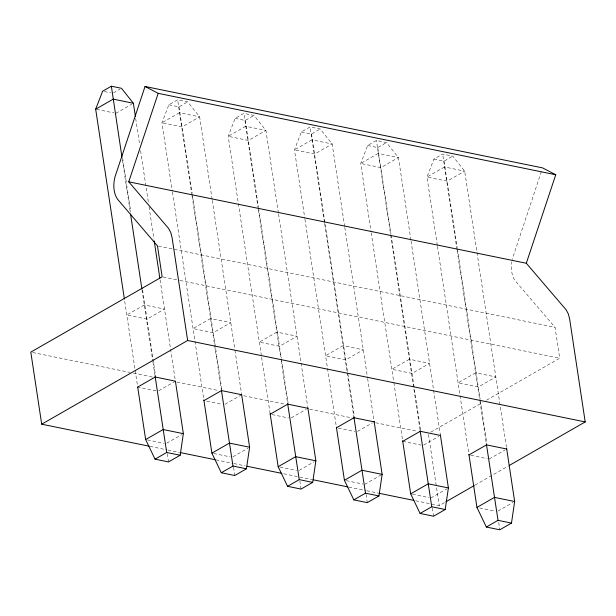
<?xml version="1.0" encoding="UTF-8"?>
<svg xmlns="http://www.w3.org/2000/svg" width="616" height="616" viewBox="0 0 616 616"><rect width="100%" height="100%" fill="white"/><g stroke="black" fill="none" stroke-linecap="round" stroke-linejoin="round"><path stroke-width="0.46" stroke-dasharray="3.08 2.31" d="M541.379 171.548L513.79 254.608A22.492 14.522 -78.4 0 0 512.296 259.39M212.135 199.445L199.646 116.847L187.726 101.848L177.631 99.784L168.869 104.805L161.939 122.753L172.272 191.106M278.394 213.013L265.904 130.415L253.985 115.423L243.89 113.352L235.135 118.372L228.197 136.321L261.477 356.356M344.66 226.588L332.163 143.99L320.243 128.99L310.148 126.927L301.393 131.947L294.456 149.896L304.797 218.249M410.918 240.155L398.429 157.557L386.509 142.566L376.407 140.494L367.652 145.515L360.714 163.463L371.055 231.824M506.468 447.401L464.687 171.132L452.768 156.133L442.665 154.062L433.91 159.09L426.98 177.038L437.314 245.391M113.506 92.839L119.874 89.189M115.87 113.321L131.716 104.227M168.869 104.805L178.971 106.868L187.726 101.848M235.135 118.372L245.23 120.443L253.985 115.423M301.393 131.947L311.488 134.011L320.243 128.99M367.652 145.515L377.754 147.586L386.509 142.566M433.91 159.09L444.013 161.153L452.768 156.133M158.728 390.721L175.414 381.158M224.994 404.288L241.672 394.725M166.674 443.227L181.681 434.619M291.252 417.864L306.26 409.255M232.933 456.803L247.94 448.194M357.511 431.431L372.526 422.822M299.191 470.37L314.206 461.761M430.853 432.116L482.397 402.564M486.555 400.177L559.705 358.227L555.039 327.335L515.23 280.796A22.492 14.522 -78.4 0 1 511.811 261.854M423.77 445.006L438.785 436.398M364.618 484.422L381.296 474.859M489.196 459.051L505.043 449.965M430.877 497.99L446.723 488.904M415.708 500.793L439.262 505.62L445.099 502.271M475.121 485.054L508.477 465.927M497.974 511.088L512.982 502.479M104.451 91.607L110.872 92.924M96.597 109.371L114.037 112.944M158.412 246.1L555.039 327.335M163.086 276.992L179.102 280.272M180.041 280.465L559.705 358.227M32.687 352.506L129.722 372.38M133.487 373.15L152.329 377.015M176.823 382.028L218.272 390.521M243.713 395.726L285.162 404.219M309.656 409.232L352.052 417.918M375.606 422.745L417.055 431.231M156.064 390.821L137.699 387.064L124.532 300.007M206.714 401.201L222.322 404.396M272.056 414.583L288.581 417.964M338.315 428.151L354.839 431.539M402.741 441.349L421.105 445.106M470.84 455.293L487.364 458.681M147.478 439.947L164.002 443.327M213.737 453.515L230.261 456.903M279.995 467.09L296.519 470.47M346.261 480.657L362.786 484.045M412.52 494.232L429.044 497.613M479.695 507.992L495.303 511.188M150.042 446.384L166.998 449.857M167.937 450.05L179.248 452.36M215.985 459.89L232.94 463.363M233.888 463.555L245.191 465.865M283.814 473.781L298.891 476.869M299.83 477.061L312.081 479.571M348.818 487.094L365.781 490.567M366.72 490.76L378.024 493.077M444.013 161.153L457.226 247.632M377.754 147.586L390.96 234.057M311.488 134.011L354.423 417.017M245.23 120.443L258.443 206.914M178.971 106.868L192.184 193.347M457.365 248.579L480.164 399.314M480.303 400.261L486.902 443.882M456.98 249.588L442.665 154.062M457.126 250.543L479.81 400.546M479.956 401.493L486.37 443.928M437.46 246.346L468.861 453.969M411.057 241.102L440.309 434.496M428.505 434.496L439.262 505.62M391.106 235.012L420.543 429.637M420.012 429.698L376.407 140.494M371.202 232.771L393.709 381.604M393.847 382.551L402.502 439.739M344.798 227.535L367.49 377.539M367.629 378.486L373.95 420.258M324.463 222.445L310.148 126.927M324.601 223.4L353.853 416.786M304.935 219.204L336.336 426.826M278.54 213.96L307.684 406.691M258.589 207.869L281.273 357.873M281.42 358.82L288.126 403.164M258.204 208.878L243.89 113.352M258.343 209.825L281.027 359.829M281.173 360.784L287.495 402.556M261.615 357.303L270.224 414.206M212.281 200.393L234.788 349.21M234.927 350.158L241.526 393.778M192.323 194.294L221.906 389.874M191.938 195.303L177.631 99.784M192.084 196.258L221.375 389.936M172.418 192.061L203.958 400.631M135.682 118.465L139.701 145.045M140.564 150.743L148.317 202.01M149.034 206.76L153.915 239.039M160.091 279.864L175.167 379.548M122.623 157.942L130.808 212.058M142.581 289.905L155.602 376.03M122.376 159.898L130.276 212.112M142.05 289.967L152.814 361.168M152.922 361.846L155.217 377.015M498.737 522.499L499.807 529.791M432.347 508.015L433.548 516.216M366.089 494.448L367.282 502.648M299.823 480.873L301.024 489.073M233.564 467.305L234.765 475.506M167.306 453.73L168.507 461.938M179.449 112.713L161.939 122.753L182.128 126.888L199.646 116.847L179.449 112.713M245.707 126.28L228.197 136.321L248.394 140.463L265.904 130.415L245.707 126.28M311.965 139.847L294.456 149.896L314.653 154.031L332.163 143.99L311.965 139.847M378.232 153.423L360.714 163.463L380.911 167.598L398.429 157.557L378.232 153.423M144.313 304.951L126.804 314.992L147.001 319.127L164.511 309.086L144.313 304.951M444.49 166.99L426.98 177.038L447.17 181.173L464.687 171.132L444.49 166.99M210.572 318.518L193.062 328.567L213.259 332.702L230.769 322.653L210.572 318.518M276.838 332.093L259.321 342.134L279.518 346.269L297.028 336.228L276.838 332.093M343.097 345.661L325.579 355.709L345.776 359.844L363.294 349.796L343.097 345.661M409.355 359.236L391.845 369.277L412.042 373.411L429.552 363.371L409.355 359.236M475.614 372.803L458.104 382.852L478.301 386.987L495.811 376.938L475.614 372.803"/><path stroke-width="0.92" d="M137.745 387.356L145.645 439.57L155.04 459.174L168.507 461.938L180.18 455.239L183.352 433.664L175.452 381.45M203.865 399.977L211.904 453.145L221.298 472.749L234.765 475.506L246.439 468.807L249.611 447.231L241.711 395.018M270.124 413.544L278.163 466.712L287.564 486.317L301.024 489.073L312.705 482.382L315.869 460.807L307.831 407.638M336.382 427.119L344.421 480.28L353.823 499.892L367.282 502.648L378.963 495.949L382.136 474.374L374.089 421.213M402.641 440.686L410.68 493.855L420.081 513.459L433.548 516.216L445.222 509.524L448.394 487.949L440.348 434.781M468.899 454.262L476.946 507.422L486.34 527.034L499.807 529.791L511.48 523.092L514.653 501.516L506.614 448.356M509.309 465.442L585.2 421.929L569.631 318.965L568.329 313.921L566.119 309.794L526.31 263.255L555.748 174.759L542.596 167.899L145.03 86.471L116.231 173.181A22.492 14.522 -78.4 0 0 117.671 199.368L157.473 245.907L162.147 276.8L30.8 352.121L41.703 424.193L149.095 446.184M41.703 424.193L187.641 340.502L172.064 237.537L170.763 232.494L168.553 228.367L128.752 181.828L158.189 93.332L145.03 86.471M124.394 299.06L95.672 109.178L102.61 91.23L111.365 86.209L121.468 88.281L133.387 103.272L135.397 116.563M95.672 109.178L113.19 99.138L133.387 103.272M137.699 387.064L155.217 377.015L175.414 381.158M203.958 400.631L221.475 390.59L241.672 394.725M145.645 439.57L163.155 429.529L183.352 433.664M155.04 459.174L166.713 452.483L180.18 455.239M270.224 414.206L287.734 404.158L307.931 408.3M211.904 453.145L229.414 443.097L249.611 447.231M221.298 472.749L232.979 466.05L246.439 468.807M336.482 427.773L353.992 417.733L374.189 421.868M278.163 466.712L295.672 456.672L315.869 460.807M287.564 486.317L299.237 479.625L312.705 482.382M402.741 441.349L420.258 431.3L440.448 435.443M344.421 480.28L361.939 470.239L382.136 474.374M353.823 499.892L365.496 493.193L378.963 495.949M468.999 454.916L486.517 444.875L506.714 449.01M410.68 493.855L428.197 483.814L448.394 487.949M420.081 513.459L431.754 506.768L445.222 509.524M445.93 501.794L474.289 485.531M476.946 507.422L494.455 497.382L514.653 501.516M486.34 527.034L498.021 520.335L511.48 523.092M158.189 93.332L555.748 174.759M128.752 181.828L526.31 263.255M187.641 340.502L585.2 421.929M180.188 452.552L215.046 459.698M247.078 466.258L281.935 473.396M313.02 479.764L347.878 486.902M378.971 493.27L413.821 500.408M498.021 520.335L486.417 444.213M431.754 506.768L420.158 430.646M365.496 493.193L353.892 417.078M299.237 479.625L287.634 403.503M232.979 466.05L221.375 389.936M166.713 452.483L155.117 376.361M154.2 240.933L159.806 277.962M121.945 157.049L111.365 86.209M130.561 214.014L141.903 289.02"/></g></svg>
